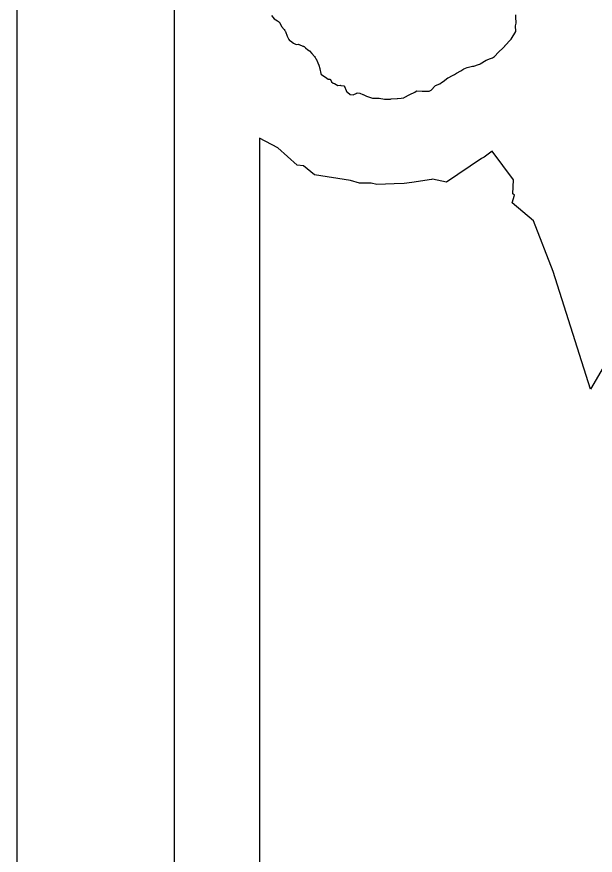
# Model space of a CAD drawing. Header units: millimetres. Extents: x 0 to 600, y 0 to 900.
# Drawn here: x 0 to 47.6, y 121.6 to 190.7 of the extents above; entities that cross this region are included whole.
import ezdxf

# ---------------------------------------------------------------- set-up
doc = ezdxf.new("R2010")
doc.units = ezdxf.units.MM
for name, color, linetype in [('CORTE', 1, 'Continuous'), ('GRABADO', 5, 'Continuous'), ('HOJA', 8, 'Continuous')]:
    doc.layers.add(name, color=color, linetype=linetype)

msp = doc.modelspace()

# ---------------------------------------------------------------- linework, layer by layer
at = {"layer": 'CORTE'}
for points in [[(13, 13.072), (13, 142.418), (13, 142.418), (13, 142.505), (13, 143.465), (13, 143.465), (13, 174.353), (13, 174.353), (13, 174.711), (13, 175.717), (13, 175.717), (13, 177.401), (13, 178.688), (13, 180.91), (13, 180.95), (13, 181.794), (13, 182.444), (13, 182.444), (13, 182.733), (13, 182.733), (13, 183.15), (13, 183.468), (13, 184.638), (13, 186.268), (13, 207.597)], [(50.801, 166.117), (47.246, 160.05), (44.185, 169.737), (42.543, 173.901), (40.788, 175.392), (40.989, 176.021), (40.867, 176.135), (40.897, 177.296), (39.138, 179.655), (39.046, 179.585), (39.029, 179.575), (38.492, 179.141), (38.275, 179.049), (35.399, 177.096), (34.249, 177.354), (34.169, 177.309), (32.537, 177.061), (31.907, 176.997), (31.093, 176.947), (29.659, 176.908), (29.198, 177.011), (28.215, 177.011), (27.478, 177.243), (24.51, 177.707), (24.51, 177.707), (23.603, 178.448), (23.096, 178.497), (21.5, 179.935), (20, 180.716), (20, 161.946), (20, 160.099), (20, 158.773), (20, 158.413), (20, 157.697), (20, 157.697), (20, 157.369), (20, 157.369), (20, 156.876), (20, 155.919), (20, 155.874), (20, 153.356), (20, 151.897), (20, 149.745), (20, 149.745), (20, 148.848), (20, 148.2), (20, 148.2), (20, 113.679)]]:
    msp.add_lwpolyline(points, dxfattribs=at)
at = {"layer": 'GRABADO'}
for points in [[(13, 113.437), (13, 148.442), (13, 148.443), (13, 148.848), (13, 149.988), (13, 149.988), (13, 151.897), (13, 153.356), (13, 155.874), (13, 155.919), (13, 156.876), (13, 157.612), (13, 157.612), (13, 157.94), (13, 157.94), (13, 158.413), (13, 158.773), (13, 160.099), (13, 161.946), (13, 186.119), (13, 186.316), (13, 186.444), (13, 186.798), (13, 187.951), (13, 188.952), (13, 190.714), (13, 215.903)], [(20.972, 190.82), (21.196, 190.548), (21.48, 190.389), (21.486, 190.384), (21.553, 190.328), (21.555, 190.326), (21.646, 190.236), (21.648, 190.233), (21.655, 190.226), (21.658, 190.219), (21.66, 190.216), (21.791, 189.912), (22.019, 189.66), (22.068, 189.601), (22.071, 189.598), (22.117, 189.526), (22.119, 189.52), (22.121, 189.516), (22.261, 189.128), (22.401, 188.84), (22.474, 188.77), (22.53, 188.725), (22.802, 188.535), (23.021, 188.43), (23.208, 188.451), (23.212, 188.452), (23.221, 188.452), (23.23, 188.451), (23.238, 188.448), (23.246, 188.446), (23.25, 188.444), (23.55, 188.292), (23.618, 188.289), (23.627, 188.289), (23.646, 188.284), (23.659, 188.276), (23.666, 188.27), (23.67, 188.267), (23.778, 188.156), (23.974, 187.997), (24.099, 187.918), (24.106, 187.912), (24.11, 187.908), (24.29, 187.695), (24.514, 187.455), (24.517, 187.452), (24.522, 187.446), (24.524, 187.441), (24.572, 187.352), (24.64, 187.25), (24.642, 187.247), (24.644, 187.242), (24.787, 186.928), (24.787, 186.927), (24.866, 186.737), (24.958, 186.447), (24.959, 186.443), (25.033, 186.042), (25.074, 185.966), (25.134, 185.935), (25.137, 185.933), (25.419, 185.758), (25.421, 185.757), (25.649, 185.594), (25.771, 185.585), (25.781, 185.584), (25.79, 185.581), (25.795, 185.579), (25.803, 185.575), (25.812, 185.569), (25.823, 185.558), (25.829, 185.549), (25.927, 185.369), (26.064, 185.245), (26.153, 185.236), (26.162, 185.235), (26.177, 185.23), (26.439, 185.066), (26.667, 185.073), (26.672, 185.073), (26.679, 185.072), (26.929, 185.028), (26.935, 185.026), (26.943, 185.023), (26.955, 185.018), (26.964, 185.009), (26.972, 185.002), (26.979, 184.992), (26.981, 184.987), (27.121, 184.659), (27.168, 184.569), (27.231, 184.523), (27.232, 184.522), (27.468, 184.329), (27.702, 184.293), (28.012, 184.437), (28.023, 184.441), (28.037, 184.443), (28.043, 184.443), (28.242, 184.433), (28.248, 184.433), (28.256, 184.431), (28.262, 184.429), (28.513, 184.328), (28.517, 184.325), (28.79, 184.171), (28.884, 184.139), (29.29, 184.011), (29.806, 184.011), (29.808, 184.011), (29.814, 184.011), (29.834, 184.007), (30.29, 183.939), (30.335, 183.929), (30.785, 183.941), (30.826, 183.959), (30.832, 183.96), (30.84, 183.963), (31.341, 183.975), (31.361, 183.979), (31.365, 183.98), (31.656, 184.007), (31.871, 184.04), (31.905, 184.059), (32.38, 184.324), (32.382, 184.325), (32.775, 184.52), (32.904, 184.601), (32.911, 184.605), (32.919, 184.608), (32.928, 184.61), (32.937, 184.611), (32.943, 184.611), (33.387, 184.598), (33.39, 184.598), (33.467, 184.589), (33.911, 184.603), (33.919, 184.603), (33.929, 184.601), (33.974, 184.589), (34.115, 184.685), (34.456, 185.034), (34.461, 185.038), (34.468, 185.044), (34.476, 185.048), (34.855, 185.203), (34.989, 185.311), (35.109, 185.384), (35.512, 185.688), (35.518, 185.692), (35.89, 185.88), (36.038, 185.964), (36.201, 186.077), (36.204, 186.079), (36.564, 186.279), (36.826, 186.433), (36.831, 186.436), (37.094, 186.541), (37.099, 186.543), (37.526, 186.643), (37.535, 186.645), (37.634, 186.645), (38.014, 186.781), (38.017, 186.782), (38.139, 186.815), (38.164, 186.831), (38.165, 186.831), (38.655, 187.134), (38.661, 187.138), (39.017, 187.271), (39.018, 187.271), (39.178, 187.328), (39.341, 187.461), (39.686, 187.8), (40.057, 188.153), (40.201, 188.312), (40.201, 188.313), (40.697, 188.842), (40.72, 188.876), (41.096, 189.508), (41.071, 189.968), (41.071, 189.976), (41.072, 189.983), (41.073, 189.987), (41.126, 190.192), (41.11, 190.715), (41.11, 190.881)]]:
    msp.add_lwpolyline(points, dxfattribs=at)
at = {"layer": 'HOJA'}
msp.add_lwpolyline([(0, 0), (600, 0), (600, 900), (0, 900)], close=True, dxfattribs=at)

doc.saveas('drawing.dxf')
